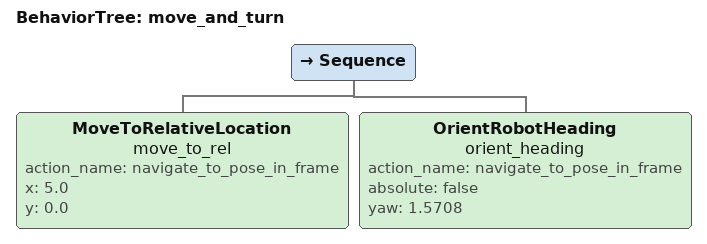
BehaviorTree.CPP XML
<root BTCPP_format="4" schema_location="schemas/amiga_btcpp.xsd">
    <Mission>move forward 5 meters and turn</Mission>
    <BehaviorTree ID="move_and_turn">
        <Sequence>
            <MoveToRelativeLocation name="move_to_rel" action_name="navigate_to_pose_in_frame" x="5.0" y="0.0"/>
            <OrientRobotHeading name="orient_heading" action_name="navigate_to_pose_in_frame" absolute="false" yaw="1.5708"/>
        </Sequence>
    </BehaviorTree>
</root>
